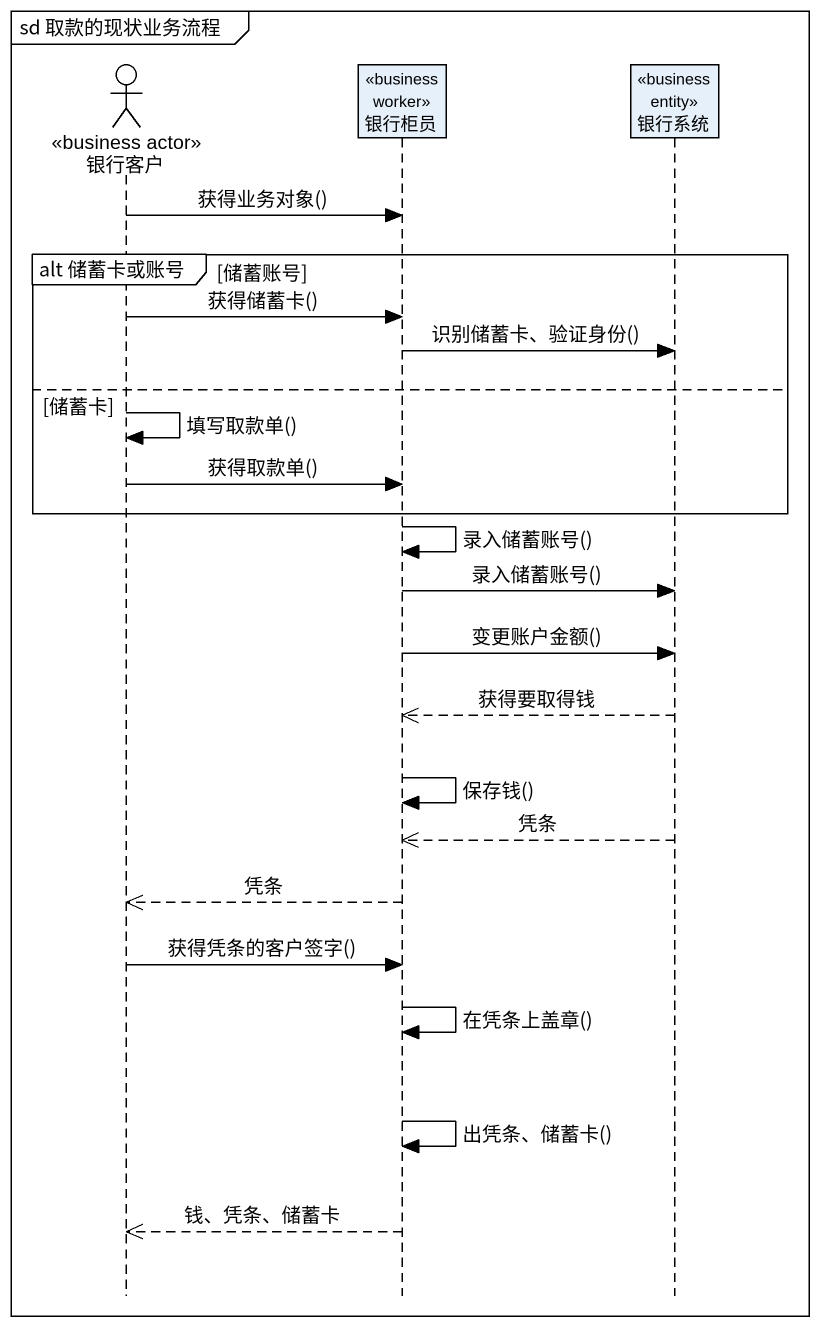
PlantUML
@startuml
mainframe sd 取款的现状业务流程
hide footbox
actor 银行客户 <<business actor>>
participant 银行柜员 <<business worker>>
participant 银行系统 <<business entity>>

银行客户 -> 银行柜员 : 获得业务对象()
group alt 储蓄卡或账号 [储蓄账号]
  银行客户 -> 银行柜员 : 获得储蓄卡()
  银行柜员 -> 银行系统 : 识别储蓄卡、验证身份()
else 储蓄卡
  银行客户 -> 银行客户 : 填写取款单()
  银行客户 -> 银行柜员 : 获得取款单()
end
银行柜员 -> 银行柜员 : 录入储蓄账号()
银行柜员 -> 银行系统 : 录入储蓄账号()
银行柜员 -> 银行系统 : 变更账户金额()
银行系统 -->> 银行柜员 : 获得要取得钱
银行柜员 -> 银行柜员 : 保存钱()
银行系统 -->> 银行柜员 : 凭条
银行柜员 -->> 银行客户 : 凭条
银行客户 -> 银行柜员 : 获得凭条的客户签字()
银行柜员 -> 银行柜员 : 在凭条上盖章()
银行柜员 -> 银行柜员 : 出凭条、储蓄卡()
银行柜员 -->> 银行客户 : 钱、凭条、储蓄卡
@enduml
